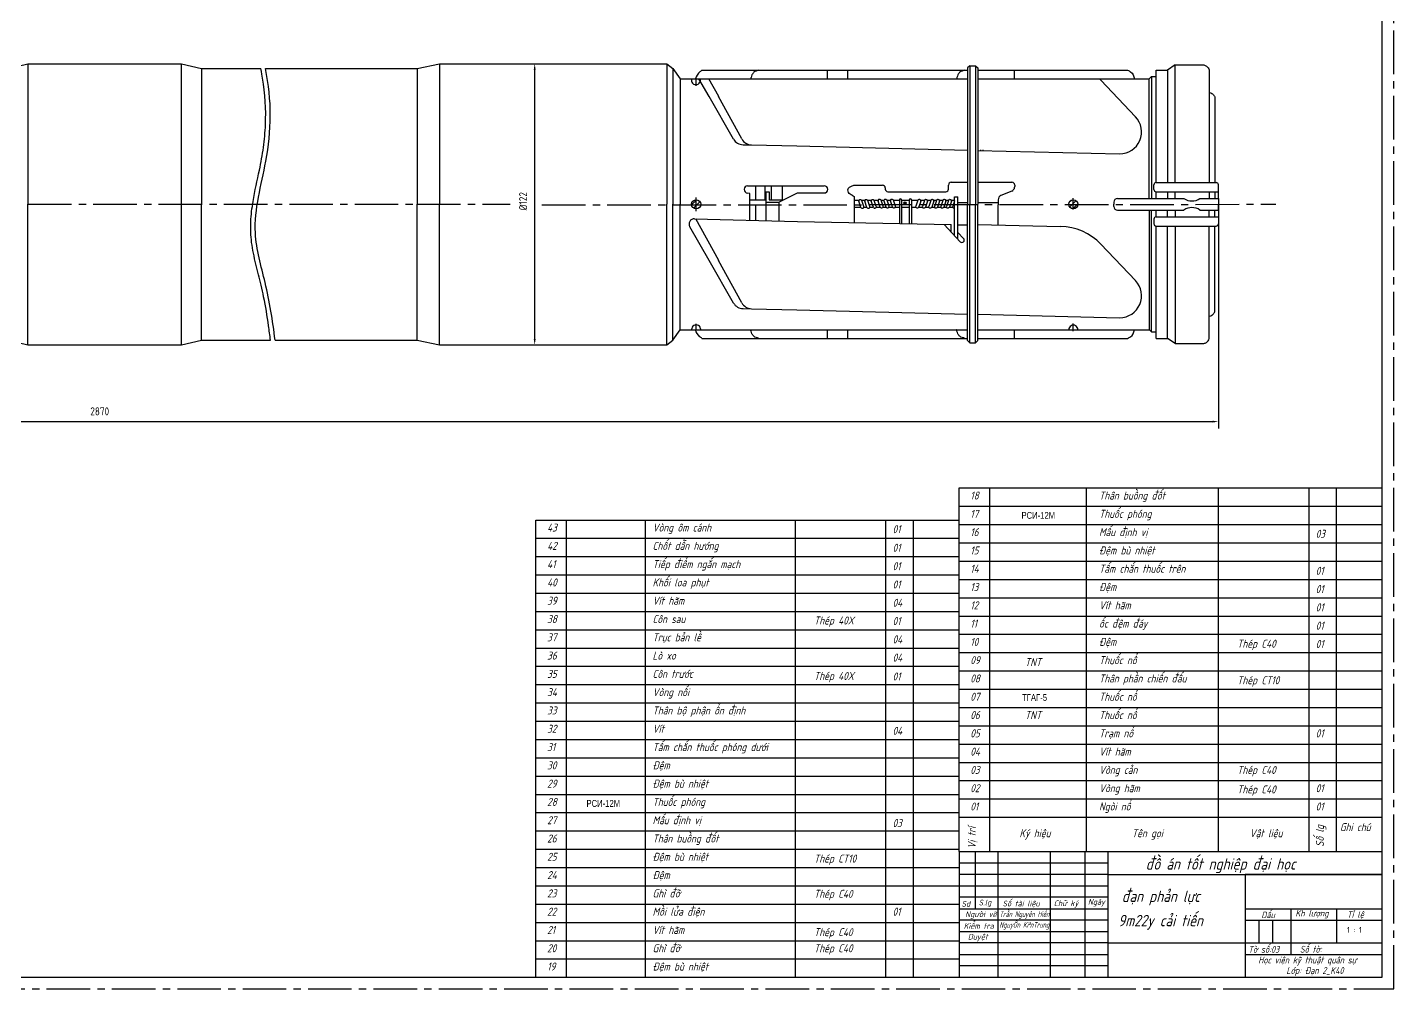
# Model space of a CAD drawing. Extents: x 8551 to 12754, y 3586 to 4451.
# Drawn here: x 10541 to 11139, y 3586 to 4007 of the extents above; entities that cross this region are included whole.
import ezdxf
from ezdxf.enums import TextEntityAlignment as Align

# ---------------------------------------------------------------- set-up
doc = ezdxf.new("R2010")
doc.units = 0
doc.linetypes.add('CENTER2', pattern=[28.575, 19.05, -3.175, 3.175, -3.175])
doc.layers.get('0').update_dxf_attribs({"linetype": 'CONTINUOUS'})
for name, color, linetype in [('DUONGTAM', 3, 'CENTER2'), ('KICHTHUOC', 4, 'CONTINUOUS'), ('LIENDAM', 7, 'CONTINUOUS'), ('LIENMANH', 1, 'CONTINUOUS'), ('Manh', 1, 'CONTINUOUS'), ('MATCAT', 5, 'CONTINUOUS'), ('TEXT', 6, 'CONTINUOUS')]:
    doc.layers.add(name, color=color, linetype=linetype)
doc.styles.add('CHUTH', font='vnsimple.shx', dxfattribs={"width": 0.8, "oblique": 15})
doc.styles.add('CKH', font='vnsimli.shx', dxfattribs={"width": 0.8, "height": 5})
doc.styles.add('CKT', font='Vnsimple.shx', dxfattribs={"width": 0.8, "height": 5})
pattern_1 = [(225, (10697.9407, 3709.701), (1.122532, -1.122532), [])]

msp = doc.modelspace()

# ---------------------------------------------------------------- hatches: boundary and pattern name
at = {"layer": 'LIENDAM'}
h = msp.add_hatch(dxfattribs=at)
h.set_pattern_fill('ANSI31', color=5, scale=0.5, angle=180, style=0)
h.set_pattern_definition(pattern_1)
h.paths.add_polyline_path([(10831.84, 3929.24), (10833.84, 3929.24), (10833.84, 3931.24, 0.414214)])
h.paths.add_polyline_path([(10833.84, 3931.24), (10833.84, 3929.24), (10835.84, 3929.24, 0.414214)])
h.paths.add_polyline_path([(10833.84, 3929.24), (10833.84, 3927.24, 0.414214), (10835.84, 3929.24)])
h.paths.add_polyline_path([(10831.84, 3929.24, 0.414214), (10833.84, 3927.24), (10833.84, 3929.24)])
msp.add_hatch(color=6, dxfattribs=at).paths.add_polyline_path([(10924.68, 3929.81, 1), (10925.68, 3929.81, 1)])
at = {"layer": 'MATCAT'}
h = msp.add_hatch(dxfattribs=at)
h.set_pattern_fill('ANSI31', color=256, scale=0.5, angle=180, style=0)
h.set_pattern_definition(pattern_1)
h.paths.add_polyline_path([(10996.73, 3929.24), (10998.73, 3929.24), (10998.73, 3931.24, 0.414214)])
h.paths.add_polyline_path([(10996.73, 3929.24, 0.414214), (10998.73, 3927.24), (10998.73, 3929.24)])
h.paths.add_polyline_path([(10998.73, 3929.24), (10998.73, 3927.24, 0.414214), (11000.73, 3929.24)])
h.paths.add_polyline_path([(10998.73, 3931.24), (10998.73, 3929.24), (11000.73, 3929.24, 0.414214)])

# ---------------------------------------------------------------- linework, layer by layer
for p, q in [((10948.79, 3661.15), (11133.79, 3661.15)), ((10962.19, 3646.15), (10962.19, 3661.15)), ((11004.45, 3646.15), (11004.45, 3661.15)), ((11062.25, 3646.15), (11062.25, 3661.15)), ((11101.79, 3646.15), (11101.79, 3661.15)), ((11113.79, 3646.15), (11113.79, 3661.15))]:
    msp.add_line(p, q)
at = {"color": 1}
for points, knots in [([(10647.71, 3869.81), (10647.47, 3871.91), (10647.2, 3874), (10646.31, 3880.36), (10645.59, 3884.57), (10644.39, 3890.45), (10644.02, 3892.14), (10643.26, 3895.37), (10642.88, 3896.91), (10642.11, 3900), (10641.72, 3901.55), (10640.59, 3906.23), (10639.92, 3909.38), (10639.31, 3914.07), (10639.17, 3915.57), (10639.05, 3918.59), (10639.06, 3920.09), (10639.27, 3924.59), (10639.65, 3927.57), (10640.91, 3935.13), (10641.96, 3939.69), (10643.24, 3945.85), (10643.57, 3947.52), (10644.16, 3950.83), (10644.42, 3952.49), (10645.09, 3957.45), (10645.4, 3960.76), (10645.83, 3970.74), (10645.47, 3977.46), (10644.11, 3985.53), (10643.9, 3986.65), (10643.5, 3988.67)], [2.801166, 2.801166, 2.801166, 2.801166, 3.576724, 3.576724, 5.183163, 5.183163, 5.83828, 5.83828, 6.433554, 6.433554, 7.028827, 7.028827, 8.219374, 8.219374, 8.773677, 8.773677, 9.32798, 9.32798, 10.436585, 10.436585, 12.163306, 12.163306, 12.8072, 12.8072, 13.451094, 13.451094, 14.738882, 14.738882, 17.314458, 17.314458, 17.729153, 17.729153, 17.729153, 17.729153]), ([(10649.72, 3869.81), (10648.74, 3878.45), (10646.14, 3894.11), (10638.37, 3919.77), (10647.83, 3950.99), (10648.49, 3974.52), (10645.52, 3988.67)], [2.773505, 2.773505, 2.773505, 2.773505, 5.927455, 8.715509, 12.712713, 17.787383, 17.787383, 17.787383, 17.787383])]:
    msp.add_open_spline(points, degree=3, knots=knots, dxfattribs=at)
at = {"layer": 'DUONGTAM'}
for p, q in [((10833.74, 3983.99), (10833.75, 3981.11)), ((10833.84, 3926.29), (10833.84, 3932.26)), ((10998.73, 3927), (10998.73, 3931.87)), ((10541.68, 3929.24), (10711.82, 3929.24)), ((10711.82, 3929.24), (10752.5, 3929.24)), ((10766.42, 3928.95), (11087.23, 3929.24)), ((10833.84, 3874.03), (10833.84, 3876.92)), ((10998.73, 3873.74), (10998.73, 3877.05))]:
    msp.add_line(p, q, dxfattribs=at)
msp.add_lwpolyline([(9949.79, 3586.15), (11138.79, 3586.15), (11138.79, 4427.15), (9949.79, 4427.15)], close=True, dxfattribs=at)
at = {"layer": 'KICHTHUOC'}
for p, q in [((10763.24, 3870.29), (10763.24, 3988.19)), ((11062.13, 3929.24), (11062.13, 3831.18)), ((10003.22, 3834.18), (11059.63, 3834.18))]:
    msp.add_line(p, q, dxfattribs=at)
for points in [[(10762.83, 3988.19), (10763.66, 3988.19), (10763.24, 3990.69)], [(10762.83, 3870.29), (10763.66, 3870.29), (10763.24, 3867.79)], [(11059.63, 3834.6), (11059.63, 3833.77), (11062.13, 3834.18)]]:
    msp.add_solid(points, dxfattribs=at)
at = {"layer": 'LIENDAM'}
for p, q in [((10533.21, 3988.67), (10541.68, 3990.69)), ((10541.68, 3990.69), (10541.68, 3929.24)), ((10541.68, 3990.69), (10608.84, 3990.69)), ((10608.84, 3867.79), (10608.84, 3990.69)), ((10608.84, 3990.69), (10617.58, 3988.67)), ((10711.82, 3988.67), (10721.68, 3990.69)), ((10721.68, 3990.69), (10721.68, 3929.24)), ((10721.68, 3990.69), (10820.97, 3990.69)), ((10721.68, 3990.69), (10766.24, 3990.69)), ((10815.16, 3990.69), (10820.97, 3990.69)), ((10820.97, 3990.69), (10820.97, 3929.24)), ((10820.97, 3990.69), (10823.61, 3988.67)), ((10617.58, 3988.67), (10617.58, 3929.24)), ((10617.58, 3988.67), (10643.5, 3988.67)), ((10645.52, 3988.67), (10711.82, 3988.67)), ((10711.82, 3988.67), (10711.82, 3929.24)), ((10823.61, 3988.67), (10823.61, 3929.24)), ((10823.61, 3988.67), (10826.91, 3984.08)), ((10836.38, 3987.87), (10877.92, 3987.87)), ((10877.92, 3987.87), (10952.47, 3987.87)), ((10891.18, 3987.87), (10891.18, 3984.08)), ((10899.96, 3987.87), (10899.96, 3984.08)), ((10953.47, 3989.87), (10952.47, 3988.87)), ((10952.47, 3988.87), (10952.47, 3929.24)), ((10953.47, 3989.87), (10953.47, 3929.24)), ((10953.47, 3989.87), (10955.98, 3989.87)), ((10955.98, 3989.87), (10955.98, 3929.24)), ((10955.98, 3989.87), (10956.98, 3988.87)), ((10956.98, 3988.87), (10956.98, 3929.24)), ((10956.98, 3987.87), (11022.44, 3987.87)), ((10972.87, 3987.87), (10972.87, 3984.08)), ((11031.92, 3984.08), (11032.85, 3985.07)), ((11032.85, 3985.07), (11032.85, 3931.74)), ((11032.85, 3985.07), (11034.96, 3985.07)), ((11034.96, 3938.74), (11034.96, 3987.87)), ((11034.96, 3987.87), (11039.9, 3987.87)), ((11043.29, 3990.17), (11039.9, 3987.87)), ((11039.9, 3987.87), (11039.9, 3938.74)), ((11043.29, 3938.74), (11043.29, 3990.17)), ((11043.29, 3990.17), (11055.73, 3990.17)), ((11058.18, 3987.3), (11058.18, 3938.74)), ((10826.91, 3984.08), (10826.91, 3929.24)), ((10826.91, 3984.08), (10877.92, 3984.08)), ((10839.46, 3976.36), (10835.02, 3984.08)), ((10843.68, 3976.36), (10839.44, 3984.08)), ((10877.92, 3984.08), (10952.47, 3984.08)), ((10956.98, 3984.08), (11031.92, 3984.08)), ((11010.76, 3983.5), (11025.94, 3967.53)), ((11031.92, 3931.74), (11031.92, 3984.08)), ((10850.19, 3957.72), (10839.46, 3976.36)), ((10853.81, 3957.81), (10843.59, 3976.36)), ((11060.63, 3976.31), (11060.63, 3938.74)), ((11060.63, 3971.71), (11060.63, 3971.71)), ((10854.35, 3955.31), (10858.06, 3955.22)), ((10858.06, 3955.22), (10877.92, 3954.74)), ((10877.92, 3954.74), (10952.47, 3952.93)), ((10956.98, 3952.82), (11018.98, 3951.31)), ((10958.25, 3952.79), (10958.25, 3953)), ((10959.25, 3952.77), (10959.25, 3953.02)), ((10856.3, 3937.35), (10878.16, 3937.35)), ((10859.98, 3931.15), (10859.98, 3937.35)), ((10863.98, 3931.15), (10863.98, 3937.35)), ((10866.76, 3931.15), (10866.76, 3937.35)), ((10871.57, 3931.15), (10871.57, 3937.35)), ((10878.16, 3937.35), (10889.84, 3937.35)), ((10902.71, 3937.58), (10915.29, 3937.58)), ((10944.16, 3935.92), (10944.16, 3937.66)), ((10945.36, 3938.86), (10952.47, 3938.86)), ((10956.98, 3938.86), (10971.94, 3938.86)), ((10973.11, 3937.68), (10973.11, 3936.96)), ((11033.96, 3935.74), (11033.96, 3937.74)), ((11034.96, 3938.74), (11061.13, 3938.74)), ((11062.13, 3931.74), (11062.13, 3937.74)), ((10854.8, 3935.85), (10854.8, 3935.69)), ((10857.23, 3933.97), (10856.3, 3934.12)), ((10857.23, 3922.3), (10857.23, 3933.97)), ((10857.23, 3931.15), (10864.51, 3931.15)), ((10863.98, 3934.68), (10865.82, 3934.68)), ((10864.51, 3931.15), (10864.51, 3934.68)), ((10864.51, 3922.11), (10864.51, 3931.15)), ((10865.82, 3934.68), (10865.82, 3931.15)), ((10865.82, 3931.15), (10871.98, 3931.15)), ((10869.95, 3930.15), (10878.16, 3934.19)), ((10878.16, 3934.19), (10889.84, 3934.19)), ((10902.97, 3932.62), (10902.97, 3921.24)), ((10902.97, 3931.01), (10905.07, 3931.01)), ((10906.21, 3931.01), (10907.66, 3931.01)), ((10907.18, 3928.25), (10906.3, 3930.85)), ((10908.8, 3931.01), (10910.47, 3931.01)), ((10909.77, 3928.25), (10908.89, 3930.85)), ((10911.64, 3931.01), (10913.37, 3931.01)), ((10912.59, 3928.27), (10911.71, 3930.87)), ((10914.26, 3928.05), (10913.37, 3930.68)), ((10914.67, 3931.01), (10915.96, 3931.01)), ((10915.56, 3928.39), (10914.68, 3930.99)), ((10916.85, 3928.05), (10915.96, 3930.68)), ((10916.49, 3936.38), (10916.49, 3935.92)), ((10917.26, 3931.01), (10918.78, 3931.01)), ((10918.15, 3928.39), (10917.27, 3930.99)), ((10917.69, 3934.72), (10942.96, 3934.72)), ((10919.68, 3928.06), (10918.79, 3930.69)), ((10920.1, 3931.01), (10922.67, 3931.01)), ((10920.97, 3928.41), (10920.1, 3931.01)), ((10922.67, 3931.07), (10922.67, 3920.83)), ((10923.14, 3931.56), (10923.14, 3931.56)), ((10923.67, 3931.07), (10923.67, 3920.81)), ((10923.67, 3931.01), (10926.97, 3931.01)), ((10926.97, 3931.07), (10926.97, 3920.83)), ((10927.43, 3931.56), (10927.43, 3931.56)), ((10927.97, 3931.07), (10927.97, 3920.81)), ((10927.97, 3931.01), (10930.71, 3931.01)), ((10930.71, 3931.01), (10929.82, 3928.37)), ((10932.01, 3930.66), (10931.13, 3928.06)), ((10932, 3931.01), (10933.65, 3931.01)), ((10933.63, 3930.95), (10932.73, 3928.31)), ((10934.88, 3931.01), (10936.42, 3931.01)), ((10936.4, 3930.97), (10935.51, 3928.33)), ((10937.67, 3931.01), (10938.93, 3931.01)), ((10938.91, 3930.95), (10938.01, 3928.31)), ((10940.16, 3931.01), (10941.69, 3931.01)), ((10941.68, 3930.97), (10940.78, 3928.33)), ((10942.94, 3931.01), (10944.15, 3931.01)), ((10944.12, 3930.95), (10943.23, 3928.31)), ((10945.37, 3931.01), (10946.81, 3931.01)), ((10946.81, 3930.73), (10946, 3928.33)), ((10946.81, 3915.55), (10946.81, 3932.52)), ((10946.81, 3932.52), (10948.31, 3932.52)), ((10948.31, 3913.94), (10948.31, 3932.52)), ((10965.88, 3931.19), (10965.88, 3929.01)), ((10971.91, 3935.04), (10967.11, 3933.03)), ((11018.01, 3931.74), (11047.02, 3931.74)), ((11034.96, 3931.74), (11034.96, 3934.74)), ((11034.96, 3934.74), (11062.13, 3934.74)), ((11039.9, 3934.74), (11039.9, 3931.74)), ((11043.29, 3931.74), (11043.29, 3934.74)), ((11054.1, 3931.74), (11062.13, 3931.74)), ((11058.18, 3934.74), (11058.18, 3931.74)), ((11060.63, 3934.74), (11060.63, 3931.74)), ((11062.13, 3931.74), (11062.13, 3929.24)), ((10541.68, 3867.79), (10541.68, 3929.24)), ((10617.58, 3869.81), (10617.58, 3929.24)), ((10711.82, 3869.81), (10711.82, 3929.24)), ((10721.68, 3867.79), (10721.68, 3929.24)), ((10820.97, 3867.79), (10820.97, 3929.24)), ((10823.61, 3869.81), (10823.61, 3929.24)), ((10826.91, 3874.4), (10826.91, 3929.24)), ((10857.23, 3929.01), (10864.51, 3929.01)), ((10859.98, 3922.23), (10859.98, 3929.01)), ((10864.51, 3930.15), (10869.95, 3930.15)), ((10869.95, 3930.15), (10869.95, 3921.97)), ((10902.97, 3928.01), (10905.85, 3928.01)), ((10905.88, 3927.91), (10904.99, 3930.54)), ((10907.2, 3928.01), (10908.44, 3928.01)), ((10908.47, 3927.91), (10907.58, 3930.54)), ((10909.79, 3928.01), (10911.27, 3928.01)), ((10911.3, 3927.92), (10910.4, 3930.55)), ((10912.61, 3928.01), (10914.28, 3928.01)), ((10915.53, 3928.01), (10916.87, 3928.01)), ((10918.12, 3928.01), (10919.7, 3928.01)), ((10920.94, 3928.01), (10922.67, 3928.01)), ((10923.67, 3928.01), (10926.97, 3928.01)), ((10927.97, 3928.01), (10929.84, 3928.01)), ((10931.11, 3928.01), (10932.73, 3928.01)), ((10934.92, 3930.6), (10934.04, 3928)), ((10934.05, 3928.01), (10935.51, 3928.01)), ((10936.81, 3928.01), (10938.01, 3928.01)), ((10937.7, 3930.62), (10936.82, 3928.02)), ((10940.2, 3930.6), (10939.32, 3928)), ((10939.32, 3928.01), (10940.79, 3928.01)), ((10942.97, 3930.62), (10942.09, 3928.02)), ((10942.09, 3928.01), (10943.22, 3928.01)), ((10945.42, 3930.6), (10944.54, 3928)), ((10944.54, 3928.01), (10946, 3928.01)), ((10948.31, 3930.01), (10952.47, 3930.01)), ((10952.47, 3869.61), (10952.47, 3929.24)), ((10953.47, 3868.61), (10953.47, 3929.24)), ((10955.98, 3868.61), (10955.98, 3929.24)), ((10956.98, 3930.01), (10965.88, 3930.01)), ((10956.98, 3869.61), (10956.98, 3929.24)), ((10965.88, 3919.93), (10965.88, 3929.01)), ((11016.51, 3930.24), (11016.51, 3929.24)), ((11016.51, 3928.24), (11016.51, 3929.24)), ((11018.01, 3926.74), (11047.02, 3926.74)), ((11031.92, 3926.74), (11031.92, 3874.4)), ((11032.85, 3873.41), (11032.85, 3926.74)), ((11034.96, 3923.74), (11034.96, 3926.74)), ((11039.9, 3923.74), (11039.9, 3926.74)), ((11043.29, 3926.74), (11043.29, 3923.74)), ((11054.1, 3926.74), (11062.13, 3926.74)), ((11058.18, 3923.74), (11058.18, 3926.74)), ((11060.63, 3923.74), (11060.63, 3926.74)), ((11062.13, 3926.74), (11062.13, 3929.24)), ((11062.13, 3926.74), (11062.13, 3920.74)), ((10839.46, 3904.69), (10831.04, 3919.33)), ((10833.12, 3922.93), (10878.16, 3921.76)), ((10843.68, 3904.69), (10833.64, 3922.93)), ((10878.16, 3921.76), (10945.31, 3920.36)), ((10942.25, 3920.43), (10949.3, 3912.89)), ((10945.31, 3917.15), (10945.31, 3920.36)), ((10948.31, 3920.3), (10952.47, 3920.21)), ((10956.98, 3920.35), (10993.16, 3919.59)), ((11033.96, 3922.74), (11033.96, 3920.74)), ((11034.96, 3923.74), (11062.13, 3923.74)), ((11034.96, 3870.61), (11034.96, 3919.74)), ((11034.96, 3919.74), (11061.13, 3919.74)), ((11039.9, 3870.61), (11039.9, 3919.74)), ((11043.29, 3919.74), (11043.29, 3868.31)), ((11058.18, 3871.18), (11058.18, 3919.74)), ((11060.63, 3882.17), (11060.63, 3919.74)), ((10948.31, 3916.87), (10950.76, 3914.26)), ((10950.72, 3912.85), (10950.72, 3912.85)), ((11010.76, 3911.82), (11025.94, 3895.85)), ((10850.19, 3886.04), (10839.46, 3904.69)), ((10853.81, 3886.13), (10843.59, 3904.69)), ((10854.35, 3883.63), (10858.06, 3883.54)), ((10858.06, 3883.54), (10877.92, 3883.06)), ((10877.92, 3883.06), (10952.47, 3881.25)), ((10956.98, 3881.14), (11018.98, 3879.63)), ((10823.61, 3869.81), (10826.91, 3874.4)), ((10826.91, 3874.4), (10877.92, 3874.4)), ((10877.92, 3874.4), (10952.47, 3874.4)), ((10891.18, 3874.4), (10891.18, 3870.61)), ((10899.96, 3874.4), (10899.96, 3870.61)), ((10956.98, 3874.4), (11032.1, 3874.4)), ((10972.87, 3874.4), (10972.87, 3870.61)), ((11032.85, 3873.41), (11032.1, 3874.4)), ((11032.85, 3873.41), (11034.96, 3873.41)), ((10533.21, 3869.81), (10541.68, 3867.79)), ((10541.68, 3867.79), (10608.84, 3867.79)), ((10608.84, 3867.79), (10617.58, 3869.81)), ((10617.58, 3869.81), (10647.71, 3869.81)), ((10649.72, 3869.81), (10711.82, 3869.81)), ((10711.82, 3869.81), (10721.68, 3867.79)), ((10721.68, 3867.79), (10815.16, 3867.79)), ((10721.68, 3867.79), (10766.24, 3867.79)), ((10815.16, 3867.79), (10820.97, 3867.79)), ((10820.97, 3867.79), (10823.61, 3869.81)), ((10836.38, 3870.61), (10877.92, 3870.61)), ((10877.92, 3870.61), (10952.47, 3870.61)), ((10953.47, 3868.61), (10952.47, 3869.61)), ((10953.47, 3868.61), (10955.98, 3868.61)), ((10955.98, 3868.61), (10956.98, 3869.61)), ((10956.98, 3870.61), (11022.44, 3870.61)), ((11034.96, 3870.61), (11039.9, 3870.61)), ((11043.29, 3868.31), (11039.9, 3870.61)), ((11043.29, 3868.31), (11055.73, 3868.31)), ((10948.79, 3646.15), (10948.79, 3805.15)), ((10962.19, 3661.15), (10962.19, 3805.15)), ((11004.45, 3661.15), (11004.45, 3805.15)), ((11062.25, 3661.15), (11062.25, 3805.15)), ((11101.79, 3661.15), (11101.79, 3805.15)), ((11113.79, 3661.15), (11113.79, 3805.15)), ((10763.79, 3663.15), (10763.79, 3791.15)), ((10777.19, 3663.15), (10777.19, 3791.15)), ((10811.68, 3663.15), (10811.68, 3791.15)), ((10877.25, 3663.15), (10877.25, 3791.15)), ((10916.79, 3663.15), (10916.79, 3791.15)), ((10928.79, 3663.15), (10928.79, 3791.15)), ((10763.79, 3591.15), (10763.79, 3727.15)), ((10777.19, 3591.15), (10777.19, 3727.15)), ((10811.68, 3591.15), (10811.68, 3727.15)), ((10877.25, 3591.15), (10877.25, 3727.15)), ((10916.79, 3591.15), (10916.79, 3727.15)), ((10928.79, 3591.15), (10928.79, 3727.15)), ((10948.79, 3646.15), (10948.79, 3591.15)), ((11013.79, 3646.15), (11013.79, 3591.15)), ((11073.79, 3636.15), (11073.79, 3591.15)), ((11133.79, 3636.15), (11073.79, 3636.15))]:
    msp.add_line(p, q, dxfattribs=at)
at = {"layer": 'LIENDAM', "color": 7}
for p, q in [((10948.79, 3646.15), (11133.79, 3646.15)), ((11013.79, 3636.15), (11133.79, 3636.15)), ((11013.79, 3636.15), (11133.79, 3636.15)), ((11073.79, 3621.15), (11133.79, 3621.15)), ((11073.79, 3616.15), (11133.79, 3616.15)), ((11073.79, 3616.15), (11133.79, 3616.15)), ((11013.79, 3606.15), (11133.79, 3606.15)), ((11013.79, 3606.15), (11133.79, 3606.15)), ((11073.79, 3601.15), (11133.79, 3601.15)), ((11073.79, 3601.15), (11133.79, 3601.15))]:
    msp.add_line(p, q, dxfattribs=at)
at = {"layer": 'LIENDAM', "color": 1}
msp.add_line((11133.79, 3636.15), (11073.79, 3636.15), dxfattribs=at)
at = {"layer": 'LIENDAM'}
msp.add_lwpolyline([(9969.79, 3591.15), (11133.79, 3591.15), (11133.79, 4422.15), (9969.79, 4422.15)], close=True, dxfattribs=at)
for centre in [(10833.84, 3929.24), (10998.73, 3929.24)]:
    msp.add_circle(centre, 2, dxfattribs=at)
at = {"layer": 'LIENDAM', "color": 6}
msp.add_circle((10925.18, 3929.81), 0.5, dxfattribs=at)
at = {"layer": 'LIENDAM'}
for centre, radius, start, end in [((10833.74, 3983.54), 2, 177.62483, 2.57977), ((10992.64, 3966.28), 25, 43.53616, 45.40589), ((11018.98, 3960.91), 9.6, 270, 43.53616), ((10854.35, 3960.11), 4.8, 209.90847, 270), ((10858.19, 3960.22), 5, 208.84412, 268.60817), ((10856.3, 3935.85), 1.5, 90, 180), ((10889.84, 3935.77), 1.58, 270, 90), ((10915.29, 3936.38), 1.2, 0, 90), ((10945.36, 3937.66), 1.2, 90, 180), ((10971.91, 3937.66), 1.2, 0, 90), ((10971.11, 3936.96), 2, 313.82177, 0.00655), ((11034.96, 3937.74), 1, 90, 180), ((11061.13, 3937.74), 1, 0, 90), ((10856.43, 3935.74), 1.62, 181.81182, 265.62234), ((10905.46, 3930.7), 0.5, 94.61403, 198.76235), ((10905.61, 3928.84), 2.37, 83.45504, 94.61403), ((10905.83, 3930.69), 0.5, 18.6948, 83.45504), ((10908.05, 3930.7), 0.5, 94.61403, 198.76235), ((10908.2, 3928.84), 2.37, 83.45504, 94.61403), ((10908.41, 3930.69), 0.5, 18.6948, 83.45504), ((10910.88, 3930.71), 0.5, 94.61403, 198.76235), ((10911.03, 3928.85), 2.37, 83.45504, 94.61403), ((10911.24, 3930.71), 0.5, 18.6948, 83.45504), ((10913.84, 3930.84), 0.5, 94.61403, 198.76235), ((10913.99, 3928.98), 2.37, 83.45504, 94.61403), ((10914.21, 3930.83), 0.5, 18.6948, 83.45504), ((10916.43, 3930.84), 0.5, 94.61403, 198.76235), ((10916.58, 3928.98), 2.37, 83.45504, 94.61403), ((10917.69, 3935.92), 1.2, 180, 270), ((10916.8, 3930.83), 0.5, 18.6948, 83.45504), ((10919.26, 3930.85), 0.5, 94.61403, 198.76235), ((10919.41, 3928.99), 2.37, 83.45504, 94.61403), ((10919.62, 3930.85), 0.5, 18.6948, 83.45504), ((10923.17, 3931.07), 0.5, 93.65573, 180), ((10923.17, 3931.07), 0.5, 0, 93.65573), ((10927.47, 3931.07), 0.5, 93.65573, 180), ((10927.47, 3931.07), 0.5, 0, 93.65573), ((10931.19, 3930.85), 0.5, 97.9334, 161.23765), ((10931.3, 3930.04), 1.31, 73.1552, 97.9334), ((10931.54, 3930.82), 0.5, 341.3052, 73.1552), ((10934.1, 3930.79), 0.5, 97.9334, 161.23765), ((10934.21, 3929.98), 1.31, 73.1552, 97.9334), ((10934.45, 3930.76), 0.5, 341.3052, 73.1552), ((10936.87, 3930.81), 0.5, 97.9334, 161.23765), ((10936.99, 3930), 1.31, 73.1552, 97.9334), ((10937.22, 3930.78), 0.5, 341.3052, 73.1552), ((10939.38, 3930.79), 0.5, 97.9334, 161.23765), ((10939.49, 3929.98), 1.31, 73.1552, 97.9334), ((10939.73, 3930.76), 0.5, 341.3052, 73.1552), ((10942.15, 3930.81), 0.5, 97.9334, 161.23765), ((10942.26, 3930), 1.31, 73.1552, 97.9334), ((10942.5, 3930.78), 0.5, 341.3052, 73.1552), ((10942.96, 3935.92), 1.2, 270, 0), ((10944.59, 3930.79), 0.5, 97.9334, 161.23765), ((10944.71, 3929.98), 1.31, 73.1552, 97.9334), ((10944.94, 3930.76), 0.5, 341.3052, 73.1552), ((10967.88, 3931.19), 2, 112.67462, 180), ((10969.22, 3938.93), 4.73, 304.66768, 313.82177), ((11018.01, 3930.24), 1.5, 90, 180), ((11034.96, 3935.74), 1, 180, 270), ((11050.56, 3937.28), 6.57, 237.40557, 302.59443), ((10906.36, 3928.07), 0.5, 198.76235, 262.0666), ((10906.47, 3928.87), 1.31, 262.0666, 286.8448), ((10906.7, 3928.09), 0.5, 286.8448, 18.6948), ((10908.95, 3928.07), 0.5, 198.76235, 262.0666), ((10909.06, 3928.87), 1.31, 262.0666, 286.8448), ((10909.29, 3928.09), 0.5, 286.8448, 18.6948), ((10911.77, 3928.08), 0.5, 198.76235, 262.0666), ((10911.88, 3928.89), 1.31, 262.0666, 286.8448), ((10912.12, 3928.11), 0.5, 286.8448, 18.6948), ((10914.74, 3928.21), 0.5, 198.76235, 262.0666), ((10914.85, 3929.01), 1.31, 262.0666, 286.8448), ((10915.09, 3928.23), 0.5, 286.8448, 18.6948), ((10917.33, 3928.21), 0.5, 198.76235, 262.0666), ((10917.44, 3929.01), 1.31, 262.0666, 286.8448), ((10917.67, 3928.23), 0.5, 286.8448, 18.6948), ((10920.15, 3928.22), 0.5, 198.76235, 262.0666), ((10920.27, 3929.03), 1.31, 262.0666, 286.8448), ((10920.5, 3928.25), 0.5, 286.8448, 18.6948), ((10930.29, 3928.21), 0.5, 161.23765, 265.38597), ((10930.44, 3930.07), 2.37, 265.38597, 276.54496), ((10930.66, 3928.22), 0.5, 276.54496, 341.3052), ((10933.21, 3928.15), 0.5, 161.23765, 265.38597), ((10933.36, 3930.01), 2.37, 265.38597, 276.54496), ((10933.57, 3928.16), 0.5, 276.54496, 341.3052), ((10935.98, 3928.17), 0.5, 161.23765, 265.38597), ((10936.13, 3930.03), 2.37, 265.38597, 276.54496), ((10936.34, 3928.18), 0.5, 276.54496, 341.3052), ((10938.49, 3928.15), 0.5, 161.23765, 265.38597), ((10938.64, 3930.01), 2.37, 265.38597, 276.54496), ((10938.85, 3928.16), 0.5, 276.54496, 341.3052), ((10941.26, 3928.17), 0.5, 161.23765, 265.38597), ((10941.41, 3930.03), 2.37, 265.38597, 276.54496), ((10941.62, 3928.18), 0.5, 276.54496, 341.3052), ((10943.7, 3928.15), 0.5, 161.23765, 265.38597), ((10943.85, 3930.01), 2.37, 265.38597, 276.54496), ((10944.06, 3928.16), 0.5, 276.54496, 341.3052), ((10946.47, 3928.17), 0.5, 161.23765, 265.38597), ((10946.62, 3930.03), 2.37, 265.38597, 274.65482), ((11018.01, 3928.24), 1.5, 180, 270), ((11050.56, 3921.2), 6.57, 57.40557, 122.59443), ((10833.12, 3920.53), 2.4, 90, 209.90847), ((10992.64, 3894.6), 25, 43.53616, 88.8067), ((11034.96, 3922.74), 1, 90, 180), ((11034.96, 3920.74), 1, 180, 270), ((11061.13, 3920.74), 1, 270, 0), ((10950.03, 3913.57), 1, 223.07958, 313.49288), ((10950.03, 3913.57), 1, 313.49288, 43.07958), ((11018.98, 3889.23), 9.6, 270, 43.53616), ((10854.35, 3888.43), 4.8, 209.90847, 270), ((10858.19, 3888.54), 5, 208.84412, 268.60817), ((10833.84, 3874.49), 2, 357.52253, 182.47747), ((10998.73, 3874.42), 2, 359.47355, 180.52645)]:
    msp.add_arc(centre, radius, start, end, dxfattribs=at)
for points, knots in [([(10836.38, 3987.87), (10836.05, 3987.65), (10834.7, 3986.74), (10833.98, 3985.28), (10833.52, 3984.08)], [0, 0, 0, 0, 1.156221, 4.848177, 4.848177, 4.848177, 4.848177]), ([(10861.19, 3987.87), (10860.42, 3987.67), (10859.19, 3987.34), (10858.21, 3985.95), (10857.9, 3985), (10857.73, 3984.4), (10857.69, 3984.17), (10857.67, 3984.08)], [0, 0, 0, 0, 2.280709, 3.691214, 4.859017, 5.283981, 5.562571, 5.562571, 5.562571, 5.562571]), ([(10951.22, 3987.87), (10950.45, 3987.67), (10949.22, 3987.34), (10948.24, 3985.95), (10947.93, 3985), (10947.76, 3984.4), (10947.72, 3984.17), (10947.7, 3984.08)], [0, 0, 0, 0, 2.280709, 3.691214, 4.859017, 5.283981, 5.562571, 5.562571, 5.562571, 5.562571]), ([(11022.44, 3987.87), (11022.91, 3987.67), (11024.57, 3987.01), (11025.21, 3985.38), (11025.51, 3984.08)], [0, 0, 0, 0, 1.503958, 5.187383, 5.187383, 5.187383, 5.187383]), ([(11058.18, 3978.15), (11058.59, 3978.05), (11059.37, 3977.8), (11060.14, 3977.03), (11060.5, 3976.5), (11060.63, 3976.31)], [0.0273848, 0.0273848, 0.0273848, 0.0273848, 0.0797237, 0.1299602, 0.1588947, 0.1588947, 0.1588947, 0.1588947]), ([(10902.08, 3933.18), (10901.46, 3933.49), (10900.47, 3933.98), (10899.84, 3936.42), (10901.32, 3937.16), (10902.71, 3937.58)], [0, 0, 0, 0, 0.0824601, 0.1311901, 0.2781713, 0.2781713, 0.2781713, 0.2781713]), ([(11058.18, 3880.33), (11058.59, 3880.43), (11059.37, 3880.68), (11060.14, 3881.45), (11060.5, 3881.97), (11060.63, 3882.17)], [0.0273848, 0.0273848, 0.0273848, 0.0273848, 0.0797237, 0.1299602, 0.1588947, 0.1588947, 0.1588947, 0.1588947]), ([(10836.38, 3870.61), (10836.05, 3870.83), (10834.7, 3871.74), (10833.98, 3873.2), (10833.52, 3874.4)], [0, 0, 0, 0, 1.156221, 4.848177, 4.848177, 4.848177, 4.848177]), ([(10861.19, 3870.61), (10860.42, 3870.81), (10859.19, 3871.14), (10858.21, 3872.53), (10857.9, 3873.48), (10857.73, 3874.08), (10857.69, 3874.31), (10857.67, 3874.4)], [0, 0, 0, 0, 2.280709, 3.691214, 4.859017, 5.283981, 5.562571, 5.562571, 5.562571, 5.562571]), ([(10951.22, 3870.61), (10950.45, 3870.81), (10949.22, 3871.14), (10948.24, 3872.53), (10947.93, 3873.48), (10947.76, 3874.08), (10947.72, 3874.31), (10947.7, 3874.4)], [0, 0, 0, 0, 2.280709, 3.691214, 4.859017, 5.283981, 5.562571, 5.562571, 5.562571, 5.562571]), ([(11022.44, 3870.61), (11022.91, 3870.81), (11024.57, 3871.47), (11025.21, 3873.1), (11025.51, 3874.4)], [0, 0, 0, 0, 1.503958, 5.187383, 5.187383, 5.187383, 5.187383])]:
    msp.add_open_spline(points, degree=3, knots=knots, dxfattribs=at)
for points in [[(11055.73, 3990.17), (11056.92, 3989.62), (11057.69, 3988.88), (11058.09, 3988), (11058.18, 3987.3)], [(11055.73, 3868.31), (11056.92, 3868.86), (11057.69, 3869.59), (11058.09, 3870.48), (11058.18, 3871.18)]]:
    msp.add_spline(points, degree=3, dxfattribs=at)
msp.add_open_spline([(10902.08, 3933.18), (10902.38, 3933), (10902.68, 3932.82), (10902.97, 3932.62)], degree=3, dxfattribs=at)
at = {"layer": 'LIENMANH'}
for p, q in [((11079.79, 3616.15), (11079.79, 3606.15)), ((11085.79, 3616.15), (11085.79, 3606.15))]:
    msp.add_line(p, q, dxfattribs=at)
at = {"layer": 'Manh'}
for p, q in [((10948.79, 3805.15), (11133.79, 3805.15)), ((10948.79, 3797.15), (11133.79, 3797.15)), ((10763.79, 3791.15), (10948.79, 3791.15)), ((10948.79, 3789.15), (11133.79, 3789.15)), ((10763.79, 3783.15), (10948.79, 3783.15)), ((10948.79, 3781.15), (11133.79, 3781.15)), ((10763.79, 3775.15), (10948.79, 3775.15)), ((10948.79, 3773.15), (11133.79, 3773.15)), ((10763.79, 3767.15), (10948.79, 3767.15)), ((10948.79, 3765.15), (11133.79, 3765.15)), ((10763.79, 3759.15), (10948.79, 3759.15)), ((10948.79, 3757.15), (11133.79, 3757.15)), ((10763.79, 3751.15), (10948.79, 3751.15)), ((10948.79, 3749.15), (11133.79, 3749.15)), ((10763.79, 3743.15), (10948.79, 3743.15)), ((10948.79, 3741.15), (11133.79, 3741.15)), ((10763.79, 3735.15), (10948.79, 3735.15)), ((10948.79, 3733.15), (11133.79, 3733.15)), ((10763.79, 3727.15), (10948.79, 3727.15)), ((10948.79, 3725.15), (11133.79, 3725.15)), ((10763.79, 3719.15), (10948.79, 3719.15)), ((10948.79, 3717.15), (11133.79, 3717.15)), ((10763.79, 3711.15), (10948.79, 3711.15)), ((10948.79, 3709.15), (11133.79, 3709.15)), ((10763.79, 3703.15), (10948.79, 3703.15)), ((10948.79, 3701.15), (11133.79, 3701.15)), ((10763.79, 3695.15), (10948.79, 3695.15)), ((10948.79, 3693.15), (11133.79, 3693.15)), ((10763.79, 3687.15), (10948.79, 3687.15)), ((10948.79, 3685.15), (11133.79, 3685.15)), ((10763.79, 3679.15), (10948.79, 3679.15)), ((10948.79, 3677.15), (11133.79, 3677.15)), ((10763.79, 3671.15), (10948.79, 3671.15)), ((10948.79, 3669.15), (11133.79, 3669.15)), ((10763.79, 3663.15), (10948.79, 3663.15)), ((10763.79, 3655.15), (10948.79, 3655.15)), ((10763.79, 3647.15), (10948.79, 3647.15)), ((10763.79, 3639.15), (10948.79, 3639.15)), ((10763.79, 3631.15), (10948.79, 3631.15)), ((10763.79, 3623.15), (10948.79, 3623.15)), ((10763.79, 3615.15), (10948.79, 3615.15)), ((10763.79, 3607.15), (10948.79, 3607.15)), ((10763.79, 3599.15), (10948.79, 3599.15))]:
    msp.add_line(p, q, dxfattribs=at)
at = {"layer": 'TEXT', "color": 7}
for p, q in [((10955.79, 3646.15), (10955.79, 3621.15)), ((10955.79, 3646.15), (10955.79, 3621.15)), ((10965.79, 3646.15), (10965.79, 3591.15)), ((10988.79, 3591.15), (10988.79, 3646.15)), ((11003.79, 3646.15), (11003.79, 3591.15)), ((11013.79, 3626.15), (10948.79, 3626.15)), ((10948.79, 3621.15), (11013.79, 3621.15)), ((11093.79, 3621.15), (11093.79, 3601.15)), ((11113.79, 3621.15), (11113.79, 3606.15)), ((11113.79, 3621.15), (11113.79, 3606.15))]:
    msp.add_line(p, q, dxfattribs=at)
at = {"layer": 'TEXT', "color": 1}
for p, q in [((10955.79, 3646.15), (10955.79, 3621.15)), ((10948.79, 3641.15), (11013.79, 3641.15)), ((11013.79, 3636.15), (10948.79, 3636.15)), ((10948.79, 3631.15), (11013.79, 3631.15)), ((11093.79, 3621.15), (11093.79, 3601.15)), ((11093.79, 3621.15), (11093.79, 3601.15)), ((11113.79, 3621.15), (11113.79, 3606.15)), ((11013.79, 3616.15), (10948.79, 3616.15)), ((10948.79, 3611.15), (11013.79, 3611.15)), ((11013.79, 3606.15), (10948.79, 3606.15)), ((10948.79, 3601.15), (11013.79, 3601.15)), ((11013.79, 3596.15), (10948.79, 3596.15))]:
    msp.add_line(p, q, dxfattribs=at)

# ---------------------------------------------------------------- texts
at = {"layer": 'KICHTHUOC', "insert": (10758.18, 3930.6), "char_height": 3.5, "attachment_point": 5, "rotation": 90, "style": 'CKT'}
msp.add_mtext('{\\Fvnsimple.shx;%%C122}', dxfattribs=at)
at = {"layer": 'KICHTHUOC', "insert": (10573.08, 3838.68), "char_height": 3.5, "attachment_point": 5, "style": 'CKT'}
msp.add_mtext('2870', dxfattribs=at)
at = {"layer": 'LIENMANH', "color": 6, "style": 'CKT', "oblique": 15, "width": 0.8}
msp.add_text('Häc viÖn kü thuËt qu©n sù', height=3, dxfattribs=at).set_placement((11079.58, 3597.19))
at = {"layer": 'TEXT', "style": 'CHUTH', "oblique": 15, "width": 0.8}
for s, p in [('18', (10953.69, 3800.09)), ('Th©n buång ®èt', (11009.97, 3800.09)), ('17', (10953.69, 3792.09)), ('Thuèc phãng', (11009.97, 3792.09)), ('43', (10768.69, 3786.09)), ('Vßng «m c¸nh', (10814.77, 3786.09)), ('01', (10919.71, 3785.38)), ('16', (10953.69, 3784.09)), ('MÊu ®Þnh vÞ', (11009.97, 3784.09)), ('42', (10768.69, 3778.09)), ('Chèt dÉn h\xadíng', (10814.77, 3778.09)), ('03', (11104.71, 3783.38)), ('01', (10919.71, 3777.26)), ('15', (10953.69, 3776.09)), ('§Öm bï nhiÖt', (11009.97, 3776.09)), ('41', (10768.69, 3770.09)), ('TiÕp ®iÓm ng¾n m¹ch', (10814.77, 3770.09)), ('01', (10919.71, 3769.19)), ('14', (10953.69, 3768.09)), ('TÊm ch¾n thuèc trªn', (11009.97, 3768.09)), ('01', (11104.71, 3767.19)), ('40', (10768.69, 3762.09)), ('Khèi loa phôt', (10814.77, 3762.09)), ('01', (10919.71, 3761.19)), ('13', (10953.69, 3760.09)), ('§Öm', (11009.97, 3760.09)), ('39', (10768.69, 3754.09)), ('VÝt h·m', (10814.77, 3754.09)), ('01', (11104.71, 3759.19)), ('04', (10919.71, 3753.19)), ('12', (10953.69, 3752.09)), ('VÝt h·m', (11009.97, 3752.09)), ('01', (11104.71, 3751.19)), ('38', (10768.69, 3746.09)), ('C«n sau', (10814.77, 3746.09)), ('ThÐp 40X', (10885.34, 3745.44)), ('01', (10919.71, 3745.19)), ('11', (10953.69, 3744.09)), ('èc ®Öm ®¸y', (11009.97, 3744.09)), ('01', (11104.71, 3743.19)), ('37', (10768.69, 3738.09)), ('Trôc b¶n lÒ', (10814.77, 3738.09)), ('04', (10919.71, 3737.19)), ('10', (10953.69, 3736.09)), ('§Öm', (11009.97, 3736.09)), ('36', (10768.69, 3730.09)), ('Lß xo', (10814.77, 3730.09)), ('ThÐp C40', (11070.34, 3735.29)), ('01', (11104.71, 3735.19)), ('04', (10919.71, 3729.22)), ('09', (10953.69, 3728.09)), ('TNT', (10977.58, 3727.25)), ('Thuèc næ', (11009.97, 3728.09)), ('35', (10768.69, 3722.09)), ('C«n tr\xadíc', (10814.77, 3722.09)), ('ThÐp 40X', (10885.34, 3721.19)), ('01', (10919.71, 3720.95)), ('08', (10953.69, 3720.09)), ('Th©n phÇn chiÕn ®Êu', (11009.97, 3720.09)), ('ThÐp CT10', (11070.34, 3719.3)), ('34', (10768.69, 3714.09)), ('Vßng nèi', (10814.77, 3714.09)), ('07', (10953.69, 3712.09)), ('Thuèc næ', (11009.97, 3712.09)), ('Th©n bé phËn æn ®Þnh', (10814.77, 3706.09)), ('33', (10768.69, 3706.09)), ('06', (10953.69, 3704.09)), ('TNT', (10977.58, 3704.09)), ('Thuèc næ', (11009.97, 3704.09)), ('32', (10768.69, 3698.09)), ('VÝt', (10814.77, 3698.09)), ('04', (10919.71, 3697.19)), ('05', (10953.69, 3696.09)), ('Tr¹m næ', (11009.97, 3696.09)), ('01', (11104.71, 3696.09)), ('31', (10768.69, 3690.09)), ('TÊm ch¾n thuèc phãng d\xadíi', (10814.77, 3690.09)), ('04', (10953.69, 3688.09)), ('VÝt h·m', (11009.97, 3688.09)), ('30', (10768.69, 3682.09)), ('§Öm', (10814.77, 3682.09)), ('03', (10953.69, 3680.09)), ('Vßng c¶n', (11009.97, 3680.09)), ('ThÐp C40', (11070.34, 3680.07)), ('29', (10768.69, 3674.09)), ('§Öm bï nhiÖt', (10814.77, 3674.09)), ('02', (10953.69, 3672.09)), ('Vßng h·m', (11009.97, 3672.09)), ('ThÐp C40', (11070.34, 3671.56)), ('01', (11104.71, 3672.09)), ('28', (10768.69, 3666.09)), ('Thuèc phãng', (10814.77, 3666.09)), ('Ngßi næ', (11009.97, 3664.09)), ('MÊu ®Þnh vÞ', (10814.77, 3658.09)), ('01', (10953.69, 3664.09)), ('01', (11104.71, 3664.09)), ('27', (10768.69, 3658.09)), ('03', (10919.71, 3656.87)), ('Ký hiÖu', (10975.18, 3652.4)), ('Tªn gäi', (11024.33, 3652.4)), ('VËt liÖu', (11075.82, 3652.4)), ('Ghi chó', (11115.28, 3655.06)), ('26', (10768.69, 3650.09)), ('Th©n buång ®èt', (10814.77, 3650.09)), ('25', (10768.69, 3642.09)), ('§Öm bï nhiÖt', (10814.77, 3642.09)), ('ThÐp CT10', (10885.34, 3641.3)), ('24', (10768.69, 3634.09)), ('§Öm', (10814.77, 3634.09)), ('23', (10768.69, 3626.09)), ('Gh× ®ì', (10814.77, 3626.09)), ('ThÐp C40', (10885.34, 3625.89)), ('22', (10768.69, 3618.09)), ('Måi löa ®iÖn', (10814.77, 3618.09)), ('01', (10919.71, 3618.09)), ('21', (10768.69, 3610.09)), ('VÝt h·m', (10814.77, 3610.09)), ('ThÐp C40', (10885.34, 3609.12)), ('20', (10768.69, 3602.09)), ('Gh× ®ì', (10814.77, 3602.09)), ('ThÐp C40', (10885.34, 3602.07)), ('19', (10768.69, 3594.09)), ('§Öm bï nhiÖt', (10814.77, 3594.09))]:
    msp.add_text(s, height=3.5, dxfattribs=at).set_placement(p)
for s, p in [('VÞ trÝ', (10956.12, 3647.38)), ('Sè lg', (11108.27, 3648.16))]:
    msp.add_text(s, height=3.5, rotation=90, dxfattribs=at).set_placement(p)
at = {"layer": 'TEXT', "color": 6, "oblique": 15, "width": 0.8}
for s, height, style, p in [('®å ¸n tèt nghiÖp ®¹i häc', 5, 'CKH', (11030.38, 3638.22)), ('®¹n ph¶n lùc ', 5, 'CKH', (11019.91, 3624.09)), ('Sd', 2.5, 'CKT', (10949.85, 3622.03)), ('Ng\xadêi vÏ', 2.5, 'CKT', (10951.44, 3617.45)), ('S.lg', 2.5, 'CKT', (10957.32, 3622.57)), ('Sè tµi liÖu', 2.5, 'CKT', (10967.77, 3622.14)), ('Ch÷ ký', 2.5, 'CKT', (10990.18, 3622.25)), ('Ngµy', 2.5, 'CKT', (11005.11, 3622.89)), ('9m22y c¶i tiÕn', 5, 'CKH', (11018.33, 3613.44)), ('DÊu', 2.8, 'CKT', (11080.91, 3617.01)), ('Kh l\xadîng', 2.8, 'CKT', (11095.8, 3617.74)), ('TØ lÖ', 2.8, 'CKT', (11118.38, 3617.22)), ('KiÓm tra', 2.5, 'CKT', (10950.8, 3612.33)), ('DuyÖt', 2.5, 'CKT', (10952.62, 3607.64)), ('Tê sè:03', 3, 'CKT', (11075.21, 3601.84)), ('Sè tê:', 3, 'CKT', (11097.8, 3601.91)), ('Líp: §¹n 2_K40', 3, 'CKT', (11091.85, 3592.6))]:
    msp.add_text(s, height=height, dxfattribs=dict(at, style=style)).set_placement(p)
at = {"layer": 'TEXT', "color": 6, "style": 'CKT', "oblique": 15}
for s, width, p, p2 in [('TrÇn Nguyªn HiÓn', 0.658607, (10966.41, 3617.53), (10988.24, 3617.53)), ('NguyÔn KiªnTrung', 0.659792, (10966.41, 3612.79), (10988.24, 3612.79))]:
    msp.add_text(s, height=2.5, dxfattribs=dict(at, width=width)).set_placement(p, p2, align=Align.FIT)
at = {"layer": 'TEXT', "char_height": 2.5, "width": 26.5473, "attachment_point": 1, "style": 'CKT'}
for s, insert in [('{\\fArial|b0|i0|c204|p32;\\H1.2x;РСИ\\fArial|b0|i0|c0|p32;-12\\fArial|b0|i0|c204|p32;М}', (10976.07, 3794.68)), ('{\\fArial|b0|i0|c0|p32;\\H1.2x;T\\fArial|b0|i0|c204|p32;ГАГ-5}', (10976.33, 3714.99)), ('{\\fArial|b0|i0|c204|p32;\\H1.2x;РСИ\\fArial|b0|i0|c0|p32;-12\\fArial|b0|i0|c204|p32;М}', (10785.89, 3668.68))]:
    msp.add_mtext(s, dxfattribs=dict(at, insert=insert))
at = {"layer": 'TEXT', "color": 6, "insert": (11118.34, 3613.12), "char_height": 2.5, "width": 20, "attachment_point": 1, "style": 'CKT'}
msp.add_mtext('{\\Fvnsimple.shx;1 : 1}', dxfattribs=at)

doc.saveas('drawing.dxf')
